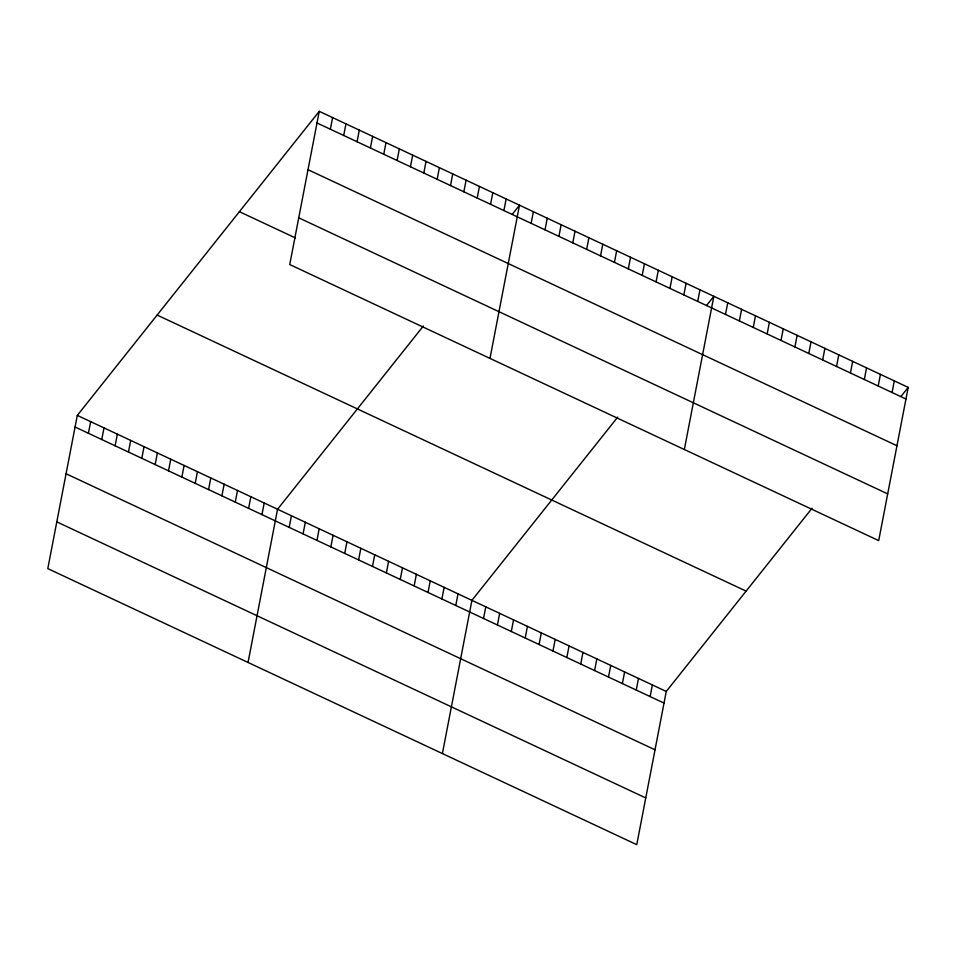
<?xml version="1.0" encoding="UTF-8"?>
<svg xmlns="http://www.w3.org/2000/svg" width="956" height="956" viewBox="0 0 956 956"><rect width="100%" height="100%" fill="white"/><g stroke="black" fill="none" stroke-linecap="round" stroke-linejoin="round"><path stroke-width="1.43" d="M319.244 111.338L289.74 264.549L878.695 540.606L908.2 387.395L319.244 111.338L77.305 415.394L47.8 568.605L636.756 844.662L666.26 691.451L812.074 508.198M88.418 433.283L90.653 421.656M101.766 439.533L104.001 427.906M115.114 445.795L117.349 434.167M128.463 452.045L130.697 440.429M141.811 458.306L144.045 446.679M155.159 464.568L157.405 452.941M168.507 470.818L170.754 459.203M181.867 477.08L184.102 465.453M195.215 483.342L197.45 471.714M208.563 489.591L210.798 477.964M221.911 495.853L224.146 484.226M235.26 502.103L237.494 490.488M248.608 508.365L250.842 496.738M330.358 129.227L332.592 117.6M261.956 514.627L264.203 502.999M343.706 135.477L345.941 123.862M248.046 662.46L277.551 509.261L423.365 325.996M357.054 141.739L359.301 130.112M289.19 527.389L291.425 515.762M370.402 148.001L372.649 136.373M303.076 533.89L305.311 522.275M383.75 154.251L385.997 142.623M316.962 540.403L319.196 528.776M397.11 160.512L399.345 148.885M330.836 546.904L333.082 535.288M410.459 166.762L412.693 155.147M344.722 553.416L346.956 541.789M423.807 173.024L426.041 161.397M358.608 559.917L360.842 548.302M437.155 179.286L439.39 167.659M372.481 566.43L374.728 554.803M450.503 185.536L452.738 173.908M386.367 572.943L388.602 561.315M463.851 191.798L466.098 180.17M400.253 579.444L402.488 567.816M477.199 198.059L479.446 186.432M414.139 585.956L416.374 574.329M490.548 204.309L492.794 192.682M428.013 592.457L430.26 580.83M503.908 210.571L506.142 198.944M441.899 598.97L444.134 587.343M489.986 358.404L519.49 205.205L512.237 214.323M455.785 605.471L458.02 593.843M531.13 223.334L533.376 211.706M442.401 753.555L471.906 600.356L617.719 417.103M545.016 229.834L547.25 218.219M483.545 618.484L485.779 606.857M558.902 236.347L561.136 224.72M497.431 624.997L499.665 613.37M572.787 242.86L575.022 231.233M511.317 631.498L513.551 619.87M586.661 249.361L588.908 237.733M525.191 638.01L527.437 626.383M600.547 255.873L602.782 244.246M539.076 644.511L541.311 632.884M614.433 262.374L616.668 250.747M552.962 651.024L555.197 639.397M628.307 268.887L630.554 257.26M566.836 657.525L569.083 645.898M642.193 275.388L644.428 263.76M580.722 664.038L582.957 652.41M656.079 281.901L658.314 270.273M594.608 670.538L596.843 658.923M669.965 288.401L672.199 276.774M608.494 677.051L610.729 665.424M683.839 294.914L686.085 283.287M622.368 683.552L624.615 671.937M697.725 301.415L699.959 289.788M636.254 690.065L638.488 678.437M684.341 449.511L713.845 296.3L706.592 305.418M650.14 696.566L652.374 684.95M725.485 314.428L727.731 302.801M739.37 320.941L741.605 309.314M753.256 327.442L755.491 315.815M767.142 333.955L769.377 322.327M781.016 340.455L783.263 328.84M794.902 346.968L797.137 335.341M808.788 353.469L811.023 341.854M822.662 359.982L824.909 348.354M836.548 366.483L838.782 354.867M850.434 372.995L852.668 361.368M864.32 379.508L866.554 367.881M878.194 386.009L880.44 374.382M892.079 392.522L894.314 380.894M900.946 396.525L908.2 387.395M317.01 122.966L905.965 399.022M308.011 169.69L896.967 445.747M298.738 217.825L887.694 493.882M239.406 211.682L295.476 237.96M157.143 315.062L746.098 591.119M77.305 415.394L666.26 691.451M75.07 427.021L664.014 703.078M66.072 473.746L655.015 749.803M56.798 521.88L645.754 797.937"/></g></svg>
